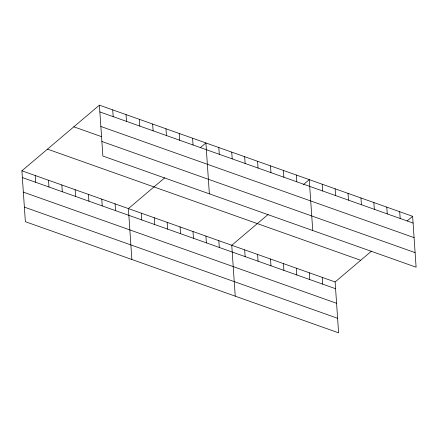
<?xml version="1.0" encoding="UTF-8"?>
<svg xmlns="http://www.w3.org/2000/svg" width="438" height="438" viewBox="0 0 438 438"><rect width="100%" height="100%" fill="white"/><g stroke="black" fill="none" stroke-linecap="round" stroke-linejoin="round"><path stroke-width="0.66" d="M371.55 251.1L335.125 281.952L338.596 332.842L25.371 221.694L21.9 170.804L99.404 105.158L412.629 216.306L416.1 267.196L102.875 156.048L99.404 105.158M164.825 177.74L128.394 208.592L131.865 259.482M200.385 147.622L205.904 142.947L209.369 193.837M268.187 214.417L231.762 245.275L235.228 296.165M303.249 184.726L309.266 179.629L312.737 230.519M407.116 220.976L412.629 216.306M99.869 111.92L413.094 223.068M100.86 126.483L414.085 237.631M73.83 126.823L101.72 136.716M101.884 141.485L415.109 252.633M47.479 149.139L360.698 260.287M21.9 170.804L335.125 281.952M22.36 177.565L335.585 288.713M23.356 192.129L336.576 303.277M24.375 207.13L337.599 318.278M399.708 211.724L400.173 218.48M386.792 207.136L387.252 213.897M373.871 202.553L374.331 209.315M360.95 197.965L361.41 204.727M348.029 193.382L348.489 200.144M335.108 188.8L335.568 195.556M322.187 184.212L322.647 190.973M322.204 277.369L322.664 284.131M309.283 272.781L309.743 279.543M296.345 175.041L296.805 181.803M296.362 268.198L296.822 274.96M283.424 170.459L283.884 177.22M283.441 263.61L283.901 270.372M270.503 165.871L270.969 172.632M270.52 259.028L270.985 265.789M257.582 161.288L258.048 168.05M257.599 254.445L258.064 261.201M244.667 156.705L245.127 163.462M244.683 249.857L245.143 256.619M231.746 152.117L232.206 158.879M218.825 147.535L219.285 154.296M218.841 240.686L219.301 247.448M205.92 236.104L206.38 242.866M192.589 138.227L193.054 144.983M192.999 231.516L193.459 238.277M179.279 133.502L179.739 140.264M180.078 226.933L180.538 233.695M165.969 128.777L166.429 135.539M167.157 222.351L167.617 229.107M152.654 124.053L153.114 130.814M154.236 217.763L154.696 224.524M139.344 119.328L139.804 126.089M141.315 213.18L141.775 219.942M126.029 114.608L126.494 121.364M112.719 109.883L113.179 116.645M115.084 203.873L115.544 210.629M101.775 199.148L102.235 205.909M88.46 194.423L88.919 201.184M75.15 189.698L75.61 196.459M61.835 184.973L62.295 191.734M48.525 180.253L48.985 187.01M35.21 175.529L35.675 182.29"/></g></svg>
